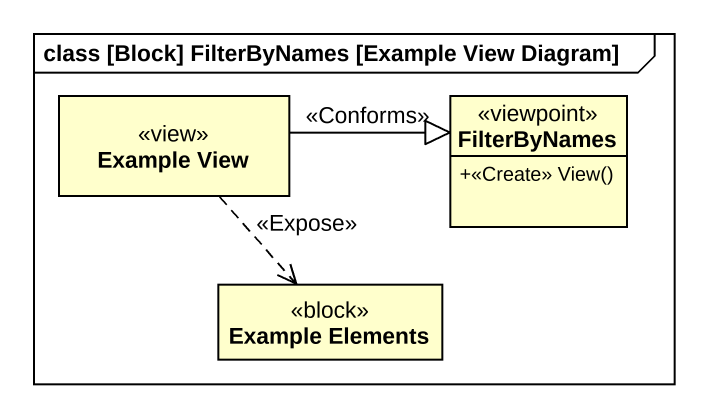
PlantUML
@startuml
mainframe class [Block] FilterByNames [Example View Diagram]
hide circle
hide empty members
skinparam classAttributeIconSize 0
class "Example View" as Example_View <<view>>
class FilterByNames <<viewpoint>> {
  +<<Create>> View()
}
class "Example Elements" as Example_Elements <<block>>
Example_View -right-|> FilterByNames : <<Conforms>>
Example_View ..> Example_Elements : <<Expose>>
@enduml
